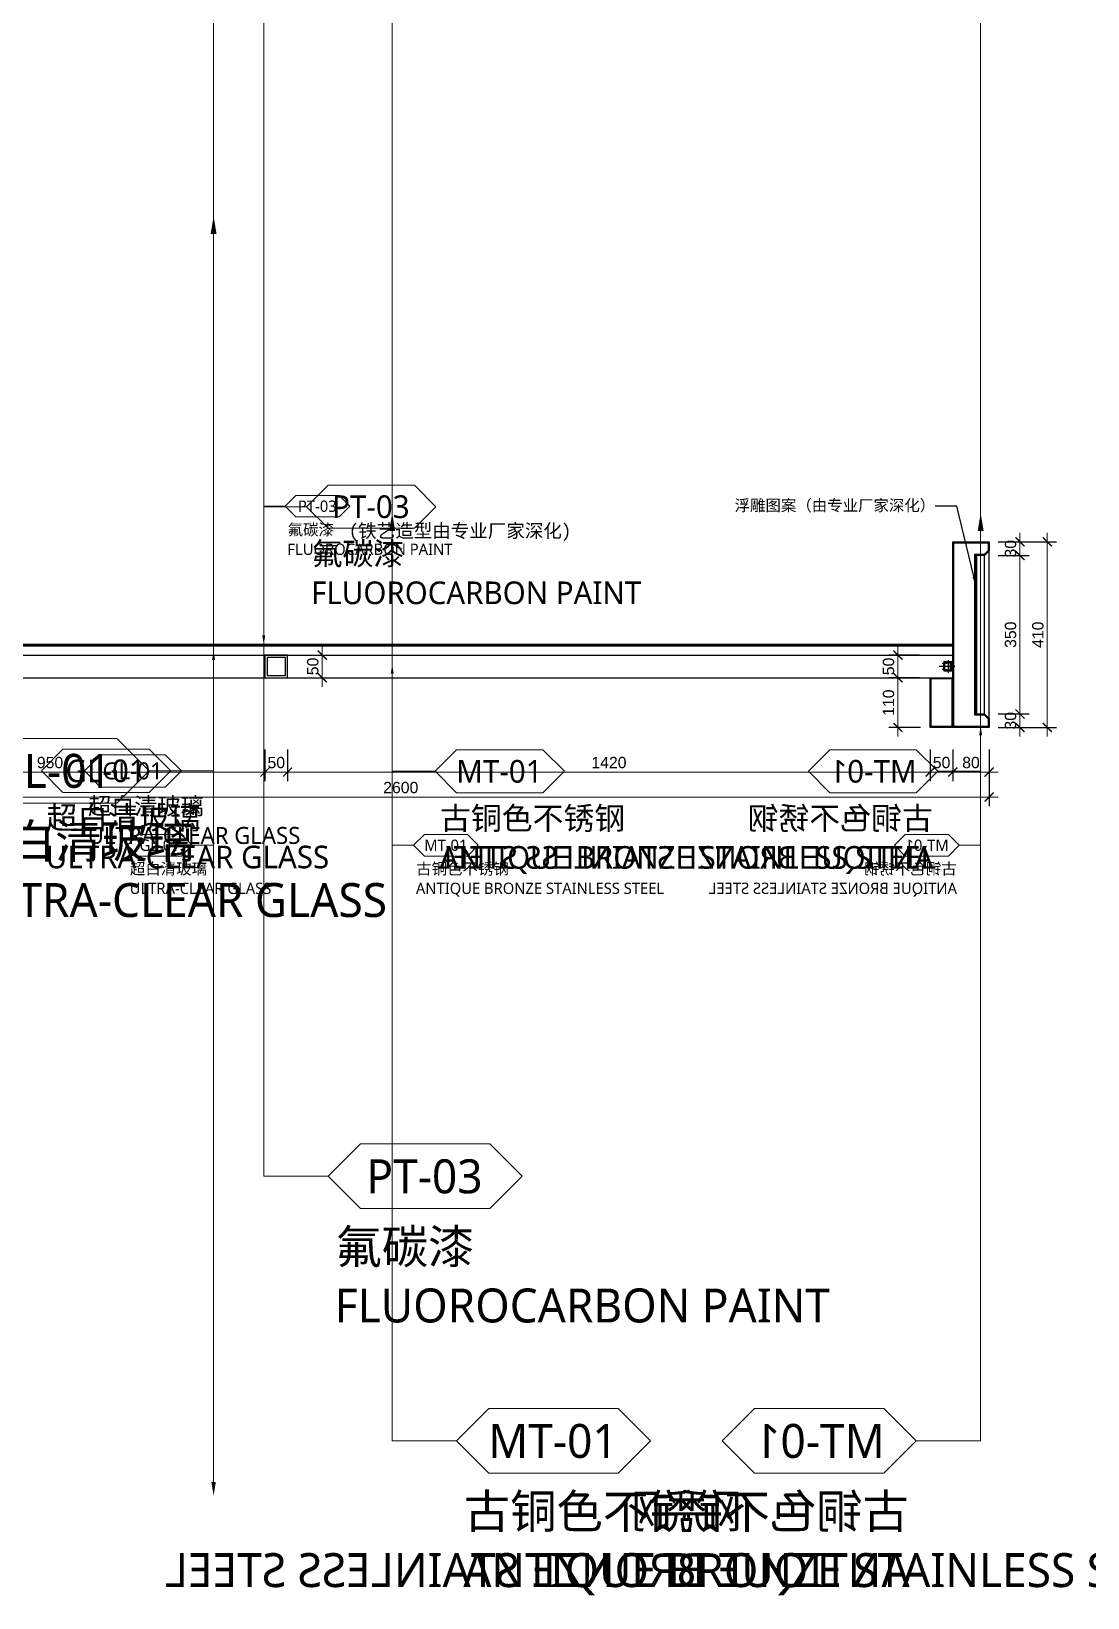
# Model space of a CAD drawing. Header units: millimetres. Extents: x 174511 to 265775, y -1918 to 26385.
# Drawn here: x 246930 to 249264, y 3436 to 6895 of the extents above; entities that cross this region are included whole.
import ezdxf
from ezdxf import colors
from ezdxf.entities.mleader import LeaderData, LeaderLine
from ezdxf.enums import TextEntityAlignment as Align
from ezdxf.math import Vec2, Vec3

# ---------------------------------------------------------------- set-up
doc = ezdxf.new("R2010")
doc.units = ezdxf.units.MM
doc.set_wipeout_variables(frame=1)
doc.linetypes.add('DASH', pattern=[0.35, 0.25, -0.1])
doc.layers.get('Defpoints').update_dxf_attribs({"color": 250})
for name, color, linetype, lineweight in [('_ACM-A-ANNO-DIMS', 2, 'Continuous', 13), ('_ACM-A-ANNO-DIMS @ 10', 2, 'Continuous', 13), ('_ACM-A-ANNO-DIMS @ 15', 2, 'Continuous', 13), ('_ACM-A-ANNO-DIMS @ 20', 2, 'Continuous', 13), ('_ACM-A-ANNO-DIMS @ 30', 2, 'Continuous', 13)]:
    doc.layers.add(name, color=color, linetype=linetype, lineweight=lineweight)
for name, color, linetype in [('I-DETL-LW01', 1, 'Continuous'), ('I-DETL-LW02', 2, 'Continuous'), ('WALL TYPE$0$G-ANNO-NOTE-CH', 7, 'Continuous')]:
    doc.layers.add(name, color=color, linetype=linetype)
doc.styles.add('Arial', font='ARIALUNI.ttf')
doc.styles.add('Arial_1', font='arial.ttf', dxfattribs={"height": 75})
doc.styles.add('MtXpl__1', font='simhei.ttf')
doc.styles.add('WALL TYPE$0$Aecom Chinese', font='Microsoft YaHei.ttf')
doc.dimstyles.new('Aec-Arch-M-注释性', dxfattribs={"dimscale": 2, "dimtxt": 2.5, "dimasz": 2, "dimexe": 2, "dimexo": 2, "dimgap": 0.8, "dimtad": 1, "dimdec": 0, "dimrnd": 5, "dimzin": 3, "dimdsep": 46, "dimtxsty": 'Arial', "dimblk": 'WALL TYPE$0$_ArchTick', "dimcen": 2.5, "dimdle": 2, "dimclrd": 256, "dimclrt": 256, "dimazin": 2, "dimtfac": 0.75, "dimtdec": 0, "dimtix": 1, "dimtmove": 2, "dimatfit": 2, "dimfxl": 5, "dimfxlon": 1, "dimtolj": 1, "dimtzin": 0, "dimlwd": -1, "dimarcsym": 0})

# ---------------------------------------------------------------- blocks, each defined once
blk = doc.blocks.new('天花LED灯带')
blk.add_wipeout([(0, -5), (10, -5), (10, 5), (0, 5)])
blk.add_hatch(color=8).paths.add_polyline_path([(1, -4), (3, -4), (3, 4), (1, 4)])
at = {"color": 8}
for p, q in [((-2, 0), (15, 0)), ((5, 7), (5, -7)), ((10, 3), (12, 3.4)), ((10, -3), (12, -3.4))]:
    blk.add_line(p, q, dxfattribs=at)
for points in [[(0, -5), (10, -5), (10, 5), (0, 5)], [(1, -4), (3, -4), (3, 4), (1, 4)]]:
    blk.add_lwpolyline(points, close=True)
blk.add_lwpolyline([(7.5, 4, -0.414214), (7.6, 3.9), (7.6, 3.7, 0.463455), (7.7, 3.6), (8.4, 3.7), (8.4, 3.9, -0.414214), (8.5, 4), (10, 4), (10, -4), (8.5, -4, -0.414214), (8.4, -3.9), (8.4, -3.7), (7.7, -3.6, 0.463455), (7.6, -3.7), (7.6, -3.9, -0.414214), (7.5, -4), (1, -4), (1, 4), (7.5, 4)], format="xyb")
blk.add_lwpolyline([(7, 3.1), (7, 3.9, -0.414214), (7.1, 4), (7.4, 4, -0.414214), (7.6, 3.8), (7.6, 3.7, 0.463455), (7.7, 3.6), (10, 4), (10, -4), (7.7, -3.6, 0.463455), (7.6, -3.7), (7.6, -3.8, -0.414214), (7.4, -4), (7.1, -4, -0.414214), (7, -3.9), (7, -3.1, -0.463455), (7.2, -2.9), (9.4, -3.3), (9.4, 3.3), (7.2, 2.9, -0.463455)], format="xyb", close=True)
blk = doc.blocks.new('WALL TYPE$0$_ArchTick')
at = {"color": 0, "linetype": 'ByBlock', "const_width": 0.15}
blk.add_lwpolyline([(-0.5, -0.5), (0.5, 0.5)], dxfattribs=at)
blk = doc.blocks.new('*D147')
at = {"layer": '_ACM-A-ANNO-DIMS', "color": 0, "lineweight": -2, "transparency": 16777216}
for p, q in [((248966.1, 5309.3), (248966.1, 5239.3)), ((249046.1, 5309.3), (249046.1, 5239.3))]:
    blk.add_line(p, q, dxfattribs=at)
at = {"layer": '_ACM-A-ANNO-DIMS', "transparency": 16777216}
blk.add_line((249066.1, 5259.3), (248946.1, 5259.3), dxfattribs=at)
at = {"layer": 'Defpoints', "color": 0, "transparency": 16777216}
for p in [(248966.1, 5357.5), (249046.1, 5357.5), (248966.1, 5259.3)]:
    blk.add_point(p, dxfattribs=at)
at = {"layer": '_ACM-A-ANNO-DIMS', "transparency": 16777216, "xscale": 20, "yscale": 20, "zscale": 20, "rotation": 180}
blk.add_blockref('WALL TYPE$0$_ArchTick', (248966.1, 5259.3), dxfattribs=at)
at = {"layer": '_ACM-A-ANNO-DIMS', "transparency": 16777216, "xscale": 20, "yscale": 20, "zscale": 20}
blk.add_blockref('WALL TYPE$0$_ArchTick', (249046.1, 5259.3), dxfattribs=at)
at = {"layer": '_ACM-A-ANNO-DIMS', "transparency": 16777216, "insert": (249006.1, 5280.1), "char_height": 25, "attachment_point": 5, "style": 'Arial'}
blk.add_mtext('\\A1;80', dxfattribs=at)
blk = doc.blocks.new('*D148')
at = {"layer": '_ACM-A-ANNO-DIMS', "color": 0, "lineweight": -2, "transparency": 16777216}
for p, q in [((248916.1, 5309.3), (248916.1, 5239.3)), ((248966.1, 5309.3), (248966.1, 5239.3))]:
    blk.add_line(p, q, dxfattribs=at)
at = {"layer": '_ACM-A-ANNO-DIMS', "transparency": 16777216}
for p, q in [((248916.1, 5259.3), (248896.1, 5259.3)), ((248966.1, 5259.3), (248916.1, 5259.3)), ((248966.1, 5259.3), (248986.1, 5259.3))]:
    blk.add_line(p, q, dxfattribs=at)
at = {"layer": 'Defpoints', "color": 0, "transparency": 16777216}
for p in [(248916.1, 5357.5), (248966.1, 5357.5), (248916.1, 5259.3)]:
    blk.add_point(p, dxfattribs=at)
at = {"layer": '_ACM-A-ANNO-DIMS', "transparency": 16777216, "xscale": 20, "yscale": 20, "zscale": 20}
blk.add_blockref('WALL TYPE$0$_ArchTick', (248916.1, 5259.3), dxfattribs=at)
at = {"layer": '_ACM-A-ANNO-DIMS', "transparency": 16777216, "xscale": 20, "yscale": 20, "zscale": 20, "rotation": 180}
blk.add_blockref('WALL TYPE$0$_ArchTick', (248966.1, 5259.3), dxfattribs=at)
at = {"layer": '_ACM-A-ANNO-DIMS', "transparency": 16777216, "insert": (248941.1, 5280.1), "char_height": 25, "attachment_point": 5, "style": 'Arial'}
blk.add_mtext('\\A1;50', dxfattribs=at)
blk = doc.blocks.new('*D149')
at = {"layer": '_ACM-A-ANNO-DIMS', "color": 0, "lineweight": -2, "transparency": 16777216}
for p, q in [((247496.1, 5309.3), (247496.1, 5239.3)), ((248916.1, 5309.3), (248916.1, 5239.3))]:
    blk.add_line(p, q, dxfattribs=at)
at = {"layer": '_ACM-A-ANNO-DIMS', "transparency": 16777216}
blk.add_line((248936.1, 5259.3), (247476.1, 5259.3), dxfattribs=at)
at = {"layer": 'Defpoints', "color": 0, "transparency": 16777216}
for p in [(247496.1, 5357.5), (248916.1, 5357.5), (247496.1, 5259.3)]:
    blk.add_point(p, dxfattribs=at)
at = {"layer": '_ACM-A-ANNO-DIMS', "transparency": 16777216, "xscale": 20, "yscale": 20, "zscale": 20, "rotation": 180}
blk.add_blockref('WALL TYPE$0$_ArchTick', (247496.1, 5259.3), dxfattribs=at)
at = {"layer": '_ACM-A-ANNO-DIMS', "transparency": 16777216, "xscale": 20, "yscale": 20, "zscale": 20}
blk.add_blockref('WALL TYPE$0$_ArchTick', (248916.1, 5259.3), dxfattribs=at)
at = {"layer": '_ACM-A-ANNO-DIMS', "transparency": 16777216, "insert": (248206.1, 5280.1), "char_height": 25, "attachment_point": 5, "style": 'Arial'}
blk.add_mtext('\\A1;1420', dxfattribs=at)
blk = doc.blocks.new('*D151')
at = {"layer": '_ACM-A-ANNO-DIMS', "color": 0, "lineweight": -2, "transparency": 16777216}
for p, q in [((247446.1, 5309.3), (247446.1, 5239.3)), ((247496.1, 5309.3), (247496.1, 5239.3))]:
    blk.add_line(p, q, dxfattribs=at)
at = {"layer": '_ACM-A-ANNO-DIMS', "transparency": 16777216}
for p, q in [((247446.1, 5259.3), (247426.1, 5259.3)), ((247496.1, 5259.3), (247446.1, 5259.3)), ((247496.1, 5259.3), (247516.1, 5259.3))]:
    blk.add_line(p, q, dxfattribs=at)
at = {"layer": 'Defpoints', "color": 0, "transparency": 16777216}
for p in [(247446.1, 5357.5), (247496.1, 5357.5), (247446.1, 5259.3)]:
    blk.add_point(p, dxfattribs=at)
at = {"layer": '_ACM-A-ANNO-DIMS', "transparency": 16777216, "xscale": 20, "yscale": 20, "zscale": 20}
blk.add_blockref('WALL TYPE$0$_ArchTick', (247446.1, 5259.3), dxfattribs=at)
at = {"layer": '_ACM-A-ANNO-DIMS', "transparency": 16777216, "xscale": 20, "yscale": 20, "zscale": 20, "rotation": 180}
blk.add_blockref('WALL TYPE$0$_ArchTick', (247496.1, 5259.3), dxfattribs=at)
at = {"layer": '_ACM-A-ANNO-DIMS', "transparency": 16777216, "insert": (247471.1, 5280.1), "char_height": 25, "attachment_point": 5, "style": 'Arial'}
blk.add_mtext('\\A1;50', dxfattribs=at)
blk = doc.blocks.new('*D152')
at = {"layer": '_ACM-A-ANNO-DIMS', "color": 0, "lineweight": -2, "transparency": 16777216}
for p, q in [((246496.1, 5309.3), (246496.1, 5239.3)), ((247446.1, 5309.3), (247446.1, 5239.3))]:
    blk.add_line(p, q, dxfattribs=at)
at = {"layer": '_ACM-A-ANNO-DIMS', "transparency": 16777216}
blk.add_line((247466.1, 5259.3), (246476.1, 5259.3), dxfattribs=at)
at = {"layer": 'Defpoints', "color": 0, "transparency": 16777216}
for p in [(246496.1, 5357.5), (247446.1, 5357.5), (246496.1, 5259.3)]:
    blk.add_point(p, dxfattribs=at)
at = {"layer": '_ACM-A-ANNO-DIMS', "transparency": 16777216, "xscale": 20, "yscale": 20, "zscale": 20, "rotation": 180}
blk.add_blockref('WALL TYPE$0$_ArchTick', (246496.1, 5259.3), dxfattribs=at)
at = {"layer": '_ACM-A-ANNO-DIMS', "transparency": 16777216, "xscale": 20, "yscale": 20, "zscale": 20}
blk.add_blockref('WALL TYPE$0$_ArchTick', (247446.1, 5259.3), dxfattribs=at)
at = {"layer": '_ACM-A-ANNO-DIMS', "transparency": 16777216, "insert": (246971.1, 5280.1), "char_height": 25, "attachment_point": 5, "style": 'Arial'}
blk.add_mtext('\\A1;950', dxfattribs=at)
blk = doc.blocks.new('*D153')
at = {"layer": '_ACM-A-ANNO-DIMS', "transparency": 16777216}
for p, q in [((249114.4, 5387.5), (249114.4, 5407.5)), ((249114.4, 5357.5), (249114.4, 5387.5)), ((249114.4, 5357.5), (249114.4, 5337.5))]:
    blk.add_line(p, q, dxfattribs=at)
at = {"layer": '_ACM-A-ANNO-DIMS', "color": 0, "lineweight": -2, "transparency": 16777216}
for p, q in [((249066.1, 5387.5), (249134.4, 5387.5)), ((249066.1, 5357.5), (249134.4, 5357.5))]:
    blk.add_line(p, q, dxfattribs=at)
at = {"layer": 'Defpoints', "color": 0, "transparency": 16777216}
for p in [(249046.1, 5387.5), (249114.4, 5387.5), (249046.1, 5357.5)]:
    blk.add_point(p, dxfattribs=at)
at = {"layer": '_ACM-A-ANNO-DIMS', "transparency": 16777216, "xscale": 20, "yscale": 20, "zscale": 20}
for p, rotation in [((249114.4, 5387.5), 270), ((249114.4, 5357.5), 90)]:
    blk.add_blockref('WALL TYPE$0$_ArchTick', p, dxfattribs=dict(at, rotation=rotation))
at = {"layer": '_ACM-A-ANNO-DIMS', "transparency": 16777216, "insert": (249093.6, 5372.5), "char_height": 25, "attachment_point": 5, "rotation": 90, "style": 'Arial'}
blk.add_mtext('\\A1;30', dxfattribs=at)
blk = doc.blocks.new('*D154')
at = {"layer": '_ACM-A-ANNO-DIMS', "transparency": 16777216}
for p, q in [((249114.4, 5767.5), (249114.4, 5787.5)), ((249114.4, 5737.5), (249114.4, 5767.5)), ((249114.4, 5737.5), (249114.4, 5717.5))]:
    blk.add_line(p, q, dxfattribs=at)
at = {"layer": '_ACM-A-ANNO-DIMS', "color": 0, "lineweight": -2, "transparency": 16777216}
for p, q in [((249066.1, 5767.5), (249134.4, 5767.5)), ((249066.1, 5737.5), (249134.4, 5737.5))]:
    blk.add_line(p, q, dxfattribs=at)
at = {"layer": 'Defpoints', "color": 0, "transparency": 16777216}
for p in [(249046.1, 5767.5), (249114.4, 5767.5), (249046.1, 5737.5)]:
    blk.add_point(p, dxfattribs=at)
at = {"layer": '_ACM-A-ANNO-DIMS', "transparency": 16777216, "xscale": 20, "yscale": 20, "zscale": 20}
for p, rotation in [((249114.4, 5767.5), 270), ((249114.4, 5737.5), 90)]:
    blk.add_blockref('WALL TYPE$0$_ArchTick', p, dxfattribs=dict(at, rotation=rotation))
at = {"layer": '_ACM-A-ANNO-DIMS', "transparency": 16777216, "insert": (249093.6, 5752.5), "char_height": 25, "attachment_point": 5, "rotation": 90, "style": 'Arial'}
blk.add_mtext('\\A1;30', dxfattribs=at)
blk = doc.blocks.new('*D155')
at = {"layer": '_ACM-A-ANNO-DIMS', "transparency": 16777216}
blk.add_line((249114.4, 5367.5), (249114.4, 5757.5), dxfattribs=at)
at = {"layer": '_ACM-A-ANNO-DIMS', "color": 0, "lineweight": -2, "transparency": 16777216}
for p, q in [((249066.1, 5737.5), (249134.4, 5737.5)), ((249066.1, 5387.5), (249134.4, 5387.5))]:
    blk.add_line(p, q, dxfattribs=at)
at = {"layer": 'Defpoints', "color": 0, "transparency": 16777216}
for p in [(249046.1, 5737.5), (249114.4, 5737.5), (249046.1, 5387.5)]:
    blk.add_point(p, dxfattribs=at)
at = {"layer": '_ACM-A-ANNO-DIMS', "transparency": 16777216, "xscale": 20, "yscale": 20, "zscale": 20}
for p, rotation in [((249114.4, 5737.5), 90), ((249114.4, 5387.5), 270)]:
    blk.add_blockref('WALL TYPE$0$_ArchTick', p, dxfattribs=dict(at, rotation=rotation))
at = {"layer": '_ACM-A-ANNO-DIMS', "transparency": 16777216, "insert": (249093.6, 5562.5), "char_height": 25, "attachment_point": 5, "rotation": 90, "style": 'Arial'}
blk.add_mtext('\\A1;350', dxfattribs=at)
blk = doc.blocks.new('*D156')
at = {"layer": '_ACM-A-ANNO-DIMS', "color": 0, "lineweight": -2, "transparency": 16777216}
for p, q in [((248892.2, 5467.5), (248824.7, 5467.5)), ((248894.7, 5357.5), (248824.7, 5357.5))]:
    blk.add_line(p, q, dxfattribs=at)
at = {"layer": '_ACM-A-ANNO-DIMS', "transparency": 16777216}
blk.add_line((248844.7, 5337.5), (248844.7, 5487.5), dxfattribs=at)
at = {"layer": 'Defpoints', "color": 0, "transparency": 16777216}
for p in [(248844.7, 5467.5), (248912.2, 5467.5), (248916.1, 5357.5)]:
    blk.add_point(p, dxfattribs=at)
at = {"layer": '_ACM-A-ANNO-DIMS', "transparency": 16777216, "xscale": 20, "yscale": 20, "zscale": 20}
for p, rotation in [((248844.7, 5467.5), 90), ((248844.7, 5357.5), 270)]:
    blk.add_blockref('WALL TYPE$0$_ArchTick', p, dxfattribs=dict(at, rotation=rotation))
at = {"layer": '_ACM-A-ANNO-DIMS', "transparency": 16777216, "insert": (248823.9, 5412.5), "char_height": 25, "attachment_point": 5, "rotation": 90, "style": 'Arial'}
blk.add_mtext('\\A1;110', dxfattribs=at)
blk = doc.blocks.new('*D157')
at = {"layer": '_ACM-A-ANNO-DIMS', "transparency": 16777216}
for p, q in [((248844.7, 5517.5), (248844.7, 5537.5)), ((248844.7, 5467.5), (248844.7, 5517.5)), ((248844.7, 5467.5), (248844.7, 5447.5))]:
    blk.add_line(p, q, dxfattribs=at)
at = {"layer": '_ACM-A-ANNO-DIMS', "color": 0, "lineweight": -2, "transparency": 16777216}
for p, q in [((248892.2, 5517.5), (248824.7, 5517.5)), ((248892.2, 5467.5), (248824.7, 5467.5))]:
    blk.add_line(p, q, dxfattribs=at)
at = {"layer": 'Defpoints', "color": 0, "transparency": 16777216}
for p in [(248844.7, 5517.5), (248912.2, 5517.5), (248912.2, 5467.5)]:
    blk.add_point(p, dxfattribs=at)
at = {"layer": '_ACM-A-ANNO-DIMS', "transparency": 16777216, "xscale": 20, "yscale": 20, "zscale": 20}
for p, rotation in [((248844.7, 5517.5), 270), ((248844.7, 5467.5), 90)]:
    blk.add_blockref('WALL TYPE$0$_ArchTick', p, dxfattribs=dict(at, rotation=rotation))
at = {"layer": '_ACM-A-ANNO-DIMS', "transparency": 16777216, "insert": (248823.9, 5492.5), "char_height": 25, "attachment_point": 5, "rotation": 90, "style": 'Arial'}
blk.add_mtext('\\A1;50', dxfattribs=at)
blk = doc.blocks.new('*D158')
at = {"layer": '_ACM-A-ANNO-DIMS', "transparency": 16777216}
for p, q in [((247572.5, 5517.5), (247572.5, 5537.5)), ((247572.5, 5467.5), (247572.5, 5517.5)), ((247572.5, 5467.5), (247572.5, 5447.5))]:
    blk.add_line(p, q, dxfattribs=at)
at = {"layer": '_ACM-A-ANNO-DIMS', "color": 0, "lineweight": -2, "transparency": 16777216}
for p, q in [((247522.5, 5517.5), (247592.5, 5517.5)), ((247522.5, 5467.5), (247592.5, 5467.5))]:
    blk.add_line(p, q, dxfattribs=at)
at = {"layer": 'Defpoints', "color": 0, "transparency": 16777216}
for p in [(247496.1, 5517.5, 0), (247572.5, 5517.5), (247496.1, 5467.5, 0)]:
    blk.add_point(p, dxfattribs=at)
at = {"layer": '_ACM-A-ANNO-DIMS', "transparency": 16777216, "xscale": 20, "yscale": 20, "zscale": 20}
for p, rotation in [((247572.5, 5517.5), 270), ((247572.5, 5467.5), 90)]:
    blk.add_blockref('WALL TYPE$0$_ArchTick', p, dxfattribs=dict(at, rotation=rotation))
at = {"layer": '_ACM-A-ANNO-DIMS', "transparency": 16777216, "insert": (247551.8, 5492.5), "char_height": 25, "attachment_point": 5, "rotation": 90, "style": 'Arial'}
blk.add_mtext('\\A1;50', dxfattribs=at)
blk = doc.blocks.new('WHA12202707')
at = {"transparency": 16777216}
for p, q in [((2.38, 2.38), (0, 0)), ((11.91, 2.38), (2.38, 2.38)), ((11.91, 2.38), (14.29, 0)), ((2.38, -2.38), (0, 0)), ((11.91, -2.38), (14.29, 0)), ((2.38, -2.38), (11.91, -2.38))]:
    blk.add_line(p, q, dxfattribs=at)
at = {"transparency": 16777216, "style": 'WALL TYPE$0$Aecom Chinese'}
blk.add_attdef('英文2', (0.49, -14.58), '', height=2.5, dxfattribs=at)
at = {"layer": 'WALL TYPE$0$G-ANNO-NOTE-CH', "transparency": 16777216, "style": 'WALL TYPE$0$Aecom Chinese'}
blk.add_attdef('编号', text='', height=2.5, dxfattribs=at).set_placement((7.1, 0), align=Align.MIDDLE)
for tag, p in [('中文', (0.54, -5.18)), ('英文', (0.49, -9.51))]:
    blk.add_attdef(tag, text='', height=2.5, dxfattribs=at).set_placement(p, align=Align.MIDDLE_LEFT)
blk = doc.blocks.new('*D159')
at = {"layer": '_ACM-A-ANNO-DIMS', "color": 0, "lineweight": -2, "transparency": 16777216}
for p, q in [((246446.1, 5254.1), (246446.1, 5184.1)), ((249046.1, 5254.1), (249046.1, 5184.1))]:
    blk.add_line(p, q, dxfattribs=at)
at = {"layer": '_ACM-A-ANNO-DIMS', "transparency": 16777216}
blk.add_line((249066.1, 5204.1), (246426.1, 5204.1), dxfattribs=at)
at = {"layer": 'Defpoints', "color": 0, "transparency": 16777216}
for p in [(246446.1, 5357.5), (249046.1, 5357.5), (246446.1, 5204.1)]:
    blk.add_point(p, dxfattribs=at)
at = {"layer": '_ACM-A-ANNO-DIMS', "transparency": 16777216, "xscale": 20, "yscale": 20, "zscale": 20, "rotation": 180}
blk.add_blockref('WALL TYPE$0$_ArchTick', (246446.1, 5204.1), dxfattribs=at)
at = {"layer": '_ACM-A-ANNO-DIMS', "transparency": 16777216, "xscale": 20, "yscale": 20, "zscale": 20}
blk.add_blockref('WALL TYPE$0$_ArchTick', (249046.1, 5204.1), dxfattribs=at)
at = {"layer": '_ACM-A-ANNO-DIMS', "transparency": 16777216, "insert": (247746.1, 5224.9), "char_height": 25, "attachment_point": 5, "style": 'Arial'}
blk.add_mtext('\\A1;2600', dxfattribs=at)
blk = doc.blocks.new('*D160')
at = {"layer": '_ACM-A-ANNO-DIMS', "transparency": 16777216}
blk.add_line((249174.8, 5337.5), (249174.8, 5787.5), dxfattribs=at)
at = {"layer": '_ACM-A-ANNO-DIMS', "color": 0, "lineweight": -2, "transparency": 16777216}
for p, q in [((249124.8, 5767.5), (249194.8, 5767.5)), ((249124.8, 5357.5), (249194.8, 5357.5))]:
    blk.add_line(p, q, dxfattribs=at)
at = {"layer": 'Defpoints', "color": 0, "transparency": 16777216}
for p in [(249046.1, 5767.5), (249174.8, 5767.5), (249046.1, 5357.5)]:
    blk.add_point(p, dxfattribs=at)
at = {"layer": '_ACM-A-ANNO-DIMS', "transparency": 16777216, "xscale": 20, "yscale": 20, "zscale": 20}
for p, rotation in [((249174.8, 5767.5), 90), ((249174.8, 5357.5), 270)]:
    blk.add_blockref('WALL TYPE$0$_ArchTick', p, dxfattribs=dict(at, rotation=rotation))
at = {"layer": '_ACM-A-ANNO-DIMS', "transparency": 16777216, "insert": (249154, 5562.5), "char_height": 25, "attachment_point": 5, "rotation": 90, "style": 'Arial'}
blk.add_mtext('\\A1;410', dxfattribs=at)
blk = doc.blocks.new('*U232')
at = {"layer": '_ACM-A-ANNO-DIMS @ 10'}
ml = blk.add_multileader_block('Standard', dxfattribs=at)
ml.set_content('WHA12202707', color=256, scale=10)
ml.set_attribute('编号', 'MT-01', width=0)
ml.set_attribute('中文', '古铜色不锈钢', width=0)
ml.set_attribute('英文', 'ANTIQUE BRONZE STAINLESS STEEL', width=0)
ml.set_attribute('英文2', '', width=0)
ml.set_leader_properties(color=2)
ml.build(insert=Vec2(0, 0))
ml.multileader.update_dxf_attribs({"text_right_attachment_type": 6, "dogleg_length": 0.36, "arrow_head_size": 20, "scale": 10})
ctx = ml.context
ctx.base_point, ctx.scale, ctx.char_height, ctx.arrow_head_size, ctx.landing_gap_size, ctx.plane_origin = Vec3(247774.6, 5097.6), 10, 750, 20, 0.9, Vec3(250335.8, -352.7)
ctx.right_attachment = 6
notes = []
notes.append((ctx, [(0, (1, 1, 0), (247727.2, 5097.6), (1, 0), 47.4, [(1, [(247727.2, 5496.8)], 0, [])])]))
ctx.block.insert = Vec3(247774.6, 5097.6)
at = {"layer": '_ACM-A-ANNO-DIMS @ 20'}
ml = blk.add_multileader_block('Standard', dxfattribs=at)
ml.set_content('WHA12202707', color=256, scale=20)
ml.set_attribute('编号', 'MT-01', width=0)
ml.set_attribute('中文', '古铜色不锈钢', width=0)
ml.set_attribute('英文', 'ANTIQUE BRONZE STAINLESS STEEL', width=0)
ml.set_attribute('英文2', '', width=0)
ml.set_leader_properties(color=2)
ml.build(insert=Vec2(0, 0))
ml.multileader.update_dxf_attribs({"text_right_attachment_type": 6, "dogleg_length": 0.36, "arrow_head_size": 40, "scale": 20})
ctx = ml.context
ctx.base_point, ctx.scale, ctx.char_height, ctx.arrow_head_size, ctx.landing_gap_size, ctx.plane_origin = Vec3(247822, 5260.9), 20, 1500, 40, 1.8, Vec3(250335.8, -352.7)
ctx.right_attachment = 6
notes.append((ctx, [(0, (1, 1, 0), (247727.2, 5260.9), (1, 0), 94.8, [(1, [(247727.2, 5831.6)], 0, [])])]))
ctx.block.insert = Vec3(247822, 5260.9)
at = {"layer": '_ACM-A-ANNO-DIMS @ 30'}
ml = blk.add_multileader_block('Standard', dxfattribs=at)
ml.set_content('WHA12202707', color=256, scale=30)
ml.set_attribute('编号', 'MT-01', width=0)
ml.set_attribute('中文', '古铜色不锈钢', width=0)
ml.set_attribute('英文', 'ANTIQUE BRONZE STAINLESS STEEL', width=0)
ml.set_attribute('英文2', '', width=0)
ml.set_leader_properties(color=2)
ml.build(insert=Vec2(0, 0))
ml.multileader.update_dxf_attribs({"text_right_attachment_type": 6, "dogleg_length": 0.36, "arrow_head_size": 60, "scale": 30})
ctx = ml.context
ctx.base_point, ctx.scale, ctx.char_height, ctx.arrow_head_size, ctx.landing_gap_size, ctx.plane_origin = Vec3(247869.4, 3782.1), 30, 2250, 60, 2.7, Vec3(250335.8, -352.7)
ctx.right_attachment = 6
notes.append((ctx, [(0, (1, 1, 0), (247727.2, 3782.1), (1, 0), 142.2, [(1, [(247727.2, 9508.8)], 0, [])])]))
ctx.block.insert = Vec3(247869.4, 3782.1)
for ctx, leaders in notes:
    for number, flags, end, landing, length, lines in leaders:
        leader = LeaderData()
        leader.index, (leader.has_last_leader_line, leader.has_dogleg_vector, leader.attachment_direction) = number, flags
        leader.last_leader_point, leader.dogleg_vector, leader.dogleg_length = Vec3(end), Vec3(landing), length
        for number, points, colour, breaks in lines:
            line = LeaderLine()
            line.index, line.vertices, line.color, line.breaks = number, Vec3.list(points), colors.encode_raw_color(colour), breaks
            leader.lines.append(line)
        ctx.leaders.append(leader)
blk = doc.blocks.new('*U233')
at = {"layer": '_ACM-A-ANNO-DIMS @ 10'}
ml = blk.add_multileader_block('Standard', dxfattribs=at)
ml.set_content('WHA12202707', color=256, scale=10)
ml.set_attribute('编号', 'GL-01', width=0)
ml.set_attribute('中文', '超白清玻璃', width=0)
ml.set_attribute('英文', 'ULTRA-CLEAR GLASS', width=0)
ml.set_attribute('英文2', '', width=0)
ml.set_leader_properties(color=2)
ml.build(insert=Vec2(0, 0))
ml.multileader.update_dxf_attribs({"text_right_attachment_type": 6, "dogleg_length": 0.36, "arrow_head_size": 20, "scale": 10})
ctx = ml.context
ctx.base_point, ctx.scale, ctx.char_height, ctx.arrow_head_size, ctx.landing_gap_size, ctx.plane_origin = Vec3(247142.2, 5097.6), 10, 750, 20, 0.9, Vec3(249169.9, 3888.7)
ctx.right_attachment = 6
notes = []
notes.append((ctx, [(0, (1, 1, 0), (247332.5, 5097.6), (-1, 0), 47.4, [(0, [(247332.5, 5527)], 0, [])])]))
ctx.block.insert = Vec3(247142.2, 5097.6)
at = {"layer": '_ACM-A-ANNO-DIMS @ 15'}
ml = blk.add_multileader_block('Standard', dxfattribs=at)
ml.set_content('WHA12202707', color=256, scale=15)
ml.set_attribute('编号', 'GL-01', width=0)
ml.set_attribute('中文', '超白清玻璃', width=0)
ml.set_attribute('英文', 'ULTRA-CLEAR GLASS', width=0)
ml.set_attribute('英文2', '', width=0)
ml.set_leader_properties(color=2)
ml.build(insert=Vec2(0, 0))
ml.multileader.update_dxf_attribs({"text_right_attachment_type": 6, "dogleg_length": 0.36, "arrow_head_size": 30, "scale": 15})
ctx = ml.context
ctx.base_point, ctx.scale, ctx.char_height, ctx.arrow_head_size, ctx.landing_gap_size, ctx.plane_origin = Vec3(247047.1, 5261.9), 15, 1125, 30, 1.35, Vec3(249169.9, 3888.7)
ctx.right_attachment = 6
notes.append((ctx, [(0, (1, 1, 0), (247332.5, 5261.9), (-1, 0), 71.1, [(0, [(247332.5, 3661.1)], 0, [])])]))
ctx.block.insert = Vec3(247047.1, 5261.9)
at = {"layer": '_ACM-A-ANNO-DIMS @ 20'}
ml = blk.add_multileader_block('Standard', dxfattribs=at)
ml.set_content('WHA12202707', color=256, scale=20)
ml.set_attribute('编号', 'GL-01', width=0)
ml.set_attribute('中文', '超白清玻璃', width=0)
ml.set_attribute('英文', 'ULTRA-CLEAR GLASS', width=0)
ml.set_attribute('英文2', '', width=0)
ml.set_leader_properties(color=2)
ml.build(insert=Vec2(0, 0))
ml.multileader.update_dxf_attribs({"text_right_attachment_type": 6, "dogleg_length": 0.36, "arrow_head_size": 40, "scale": 20})
ctx = ml.context
ctx.base_point, ctx.scale, ctx.char_height, ctx.arrow_head_size, ctx.landing_gap_size, ctx.plane_origin = Vec3(246951.9, 5261.9), 20, 1500, 40, 1.8, Vec3(249169.9, 3888.7)
ctx.right_attachment = 6
notes.append((ctx, [(0, (1, 1, 0), (247332.5, 5261.9), (-1, 0), 94.8, [(0, [(247332.5, 6487.5)], 0, [])])]))
ctx.block.insert = Vec3(246951.9, 5261.9)
at = {"layer": '_ACM-A-ANNO-DIMS @ 30'}
ml = blk.add_multileader_block('Standard', dxfattribs=at)
ml.set_content('WHA12202707', color=256, scale=30)
ml.set_attribute('编号', 'GL-01', width=0)
ml.set_attribute('中文', '超白清玻璃', width=0)
ml.set_attribute('英文', 'ULTRA-CLEAR GLASS', width=0)
ml.set_attribute('英文2', '', width=0)
ml.set_leader_properties(color=2)
ml.build(insert=Vec2(0, 0))
ml.multileader.update_dxf_attribs({"text_right_attachment_type": 6, "dogleg_length": 0.36, "arrow_head_size": 60, "scale": 30})
ctx = ml.context
ctx.base_point, ctx.scale, ctx.char_height, ctx.arrow_head_size, ctx.landing_gap_size, ctx.plane_origin = Vec3(246761.7, 5261.9), 30, 2250, 60, 2.7, Vec3(249169.9, 3888.7)
ctx.right_attachment = 6
notes.append((ctx, [(0, (1, 1, 0), (247332.5, 5261.9), (-1, 0), 142.2, [(0, [(247332.5, 8400.5)], 0, [])])]))
ctx.block.insert = Vec3(246761.7, 5261.9)
for ctx, leaders in notes:
    for number, flags, end, landing, length, lines in leaders:
        leader = LeaderData()
        leader.index, (leader.has_last_leader_line, leader.has_dogleg_vector, leader.attachment_direction) = number, flags
        leader.last_leader_point, leader.dogleg_vector, leader.dogleg_length = Vec3(end), Vec3(landing), length
        for number, points, colour, breaks in lines:
            line = LeaderLine()
            line.index, line.vertices, line.color, line.breaks = number, Vec3.list(points), colors.encode_raw_color(colour), breaks
            leader.lines.append(line)
        ctx.leaders.append(leader)
blk = doc.blocks.new('*U234')
at = {"layer": '_ACM-A-ANNO-DIMS @ 10'}
ml = blk.add_multileader_block('Standard', dxfattribs=at)
ml.set_content('WHA12202707', color=256, scale=-10)
ml.set_attribute('编号', 'MT-01', width=0)
ml.set_attribute('中文', '古铜色不锈钢', width=0)
ml.set_attribute('英文', 'ANTIQUE BRONZE STAINLESS STEEL', width=0)
ml.set_attribute('英文2', '', width=0)
ml.set_leader_properties(color=2)
ml.build(insert=Vec2(0, 0))
ml.multileader.update_dxf_attribs({"text_right_attachment_type": 6, "dogleg_length": 0.36, "arrow_head_size": 20, "scale": 10})
ctx = ml.context
ctx.base_point, ctx.scale, ctx.char_height, ctx.arrow_head_size, ctx.landing_gap_size, ctx.plane_origin = Vec3(248837.2, 5097.6), 10, 750, 20, 0.9, Vec3(246418.9, -352.7)
ctx.right_attachment, ctx.text_align_type = 6, 2
notes = []
notes.append((ctx, [(0, (1, 1, 0), (249027.5, 5097.6), (-1, 0), 47.4, [(1, [(249027.5, 5360.4)], 0, [])])]))
ctx.block.insert, ctx.block.scale = Vec3(248980.1, 5097.6), Vec3(-10, 10, 10)
at = {"layer": '_ACM-A-ANNO-DIMS @ 20'}
ml = blk.add_multileader_block('Standard', dxfattribs=at)
ml.set_content('WHA12202707', color=256, scale=-20)
ml.set_attribute('编号', 'MT-01', width=0)
ml.set_attribute('中文', '古铜色不锈钢', width=0)
ml.set_attribute('英文', 'ANTIQUE BRONZE STAINLESS STEEL', width=0)
ml.set_attribute('英文2', '', width=0)
ml.set_leader_properties(color=2)
ml.build(insert=Vec2(0, 0))
ml.multileader.update_dxf_attribs({"text_right_attachment_type": 6, "dogleg_length": 0.36, "arrow_head_size": 40, "scale": 20})
ctx = ml.context
ctx.base_point, ctx.scale, ctx.char_height, ctx.arrow_head_size, ctx.landing_gap_size, ctx.plane_origin = Vec3(248647, 5260.9), 20, 1500, 40, 1.8, Vec3(246418.9, -352.7)
ctx.right_attachment, ctx.text_align_type = 6, 2
notes.append((ctx, [(0, (1, 1, 0), (249027.5, 5260.9), (-1, 0), 94.8, [(1, [(249027.5, 5831.6)], 0, [])])]))
ctx.block.insert, ctx.block.scale = Vec3(248932.7, 5260.9), Vec3(-20, 20, 20)
at = {"layer": '_ACM-A-ANNO-DIMS @ 30'}
ml = blk.add_multileader_block('Standard', dxfattribs=at)
ml.set_content('WHA12202707', color=256, scale=-30)
ml.set_attribute('编号', 'MT-01', width=0)
ml.set_attribute('中文', '古铜色不锈钢', width=0)
ml.set_attribute('英文', 'ANTIQUE BRONZE STAINLESS STEEL', width=0)
ml.set_attribute('英文2', '', width=0)
ml.set_leader_properties(color=2)
ml.build(insert=Vec2(0, 0))
ml.multileader.update_dxf_attribs({"text_right_attachment_type": 6, "dogleg_length": 0.36, "arrow_head_size": 60, "scale": 30})
ctx = ml.context
ctx.base_point, ctx.scale, ctx.char_height, ctx.arrow_head_size, ctx.landing_gap_size, ctx.plane_origin = Vec3(248456.7, 3782.1), 30, 2250, 60, 2.7, Vec3(246418.9, -352.7)
ctx.right_attachment, ctx.text_align_type = 6, 2
notes.append((ctx, [(0, (1, 1, 0), (249027.5, 3782.1), (-1, 0), 142.2, [(1, [(249027.5, 9508.8)], 0, [])])]))
ctx.block.insert, ctx.block.scale = Vec3(248885.3, 3782.1), Vec3(-30, 30, 30)
for ctx, leaders in notes:
    for number, flags, end, landing, length, lines in leaders:
        leader = LeaderData()
        leader.index, (leader.has_last_leader_line, leader.has_dogleg_vector, leader.attachment_direction) = number, flags
        leader.last_leader_point, leader.dogleg_vector, leader.dogleg_length = Vec3(end), Vec3(landing), length
        for number, points, colour, breaks in lines:
            line = LeaderLine()
            line.index, line.vertices, line.color, line.breaks = number, Vec3.list(points), colors.encode_raw_color(colour), breaks
            leader.lines.append(line)
        ctx.leaders.append(leader)
blk = doc.blocks.new('*U235')
at = {"layer": '_ACM-A-ANNO-DIMS @ 10'}
ml = blk.add_multileader_block('Standard', dxfattribs=at)
ml.set_content('WHA12202707', color=256, scale=10)
ml.set_attribute('编号', 'PT-03', width=0)
ml.set_attribute('中文', '氟碳漆', width=0)
ml.set_attribute('英文', 'FLUOROCARBON PAINT', width=0)
ml.set_attribute('英文2', '', width=0)
ml.set_leader_properties(color=2)
ml.build(insert=Vec2(0, 0))
ml.multileader.update_dxf_attribs({"text_right_attachment_type": 6, "dogleg_length": 0.36, "arrow_head_size": 20, "scale": 10})
ctx = ml.context
ctx.base_point, ctx.scale, ctx.char_height, ctx.arrow_head_size, ctx.landing_gap_size, ctx.plane_origin = Vec3(247490.7, 5846.4), 10, 750, 20, 0.9, Vec3(250051.9, 231.7)
ctx.right_attachment = 6
notes = []
notes.append((ctx, [(0, (1, 1, 0), (247443.3, 5846.4), (1, 0), 47.4, [(2, [(247443.3, 5540.9)], 0, [])])]))
ctx.block.insert = Vec3(247490.7, 5846.4)
at = {"layer": '_ACM-A-ANNO-DIMS @ 20'}
ml = blk.add_multileader_block('Standard', dxfattribs=at)
ml.set_content('WHA12202707', color=256, scale=20)
ml.set_attribute('编号', 'PT-03', width=0)
ml.set_attribute('中文', '氟碳漆', width=0)
ml.set_attribute('英文', 'FLUOROCARBON PAINT', width=0)
ml.set_attribute('英文2', '', width=0)
ml.set_leader_properties(color=2)
ml.build(insert=Vec2(0, 0))
ml.multileader.update_dxf_attribs({"text_right_attachment_type": 6, "dogleg_length": 0.36, "arrow_head_size": 40, "scale": 20})
ctx = ml.context
ctx.base_point, ctx.scale, ctx.char_height, ctx.arrow_head_size, ctx.landing_gap_size, ctx.plane_origin = Vec3(247538.1, 5845.3), 20, 1500, 40, 1.8, Vec3(250051.9, 231.7)
ctx.right_attachment = 6
notes.append((ctx, [(0, (1, 1, 0), (247443.3, 5845.3), (1, 0), 94.8, [(2, [(247443.3, 8817.2)], 0, [])])]))
ctx.block.insert = Vec3(247538.1, 5845.3)
at = {"layer": '_ACM-A-ANNO-DIMS @ 30'}
ml = blk.add_multileader_block('Standard', dxfattribs=at)
ml.set_content('WHA12202707', color=256, scale=30)
ml.set_attribute('编号', 'PT-03', width=0)
ml.set_attribute('中文', '氟碳漆', width=0)
ml.set_attribute('英文', 'FLUOROCARBON PAINT', width=0)
ml.set_attribute('英文2', '', width=0)
ml.set_leader_properties(color=2)
ml.build(insert=Vec2(0, 0))
ml.multileader.update_dxf_attribs({"text_right_attachment_type": 6, "dogleg_length": 0.36, "arrow_head_size": 60, "scale": 30})
ctx = ml.context
ctx.base_point, ctx.scale, ctx.char_height, ctx.arrow_head_size, ctx.landing_gap_size, ctx.plane_origin = Vec3(247585.5, 4366.5), 30, 2250, 60, 2.7, Vec3(250051.9, 231.7)
ctx.right_attachment = 6
notes.append((ctx, [(0, (1, 1, 0), (247443.3, 4366.5), (1, 0), 142.2, [(2, [(247443.3, 8817.2)], 0, [])])]))
ctx.block.insert = Vec3(247585.5, 4366.5)
for ctx, leaders in notes:
    for number, flags, end, landing, length, lines in leaders:
        leader = LeaderData()
        leader.index, (leader.has_last_leader_line, leader.has_dogleg_vector, leader.attachment_direction) = number, flags
        leader.last_leader_point, leader.dogleg_vector, leader.dogleg_length = Vec3(end), Vec3(landing), length
        for number, points, colour, breaks in lines:
            line = LeaderLine()
            line.index, line.vertices, line.color, line.breaks = number, Vec3.list(points), colors.encode_raw_color(colour), breaks
            leader.lines.append(line)
        ctx.leaders.append(leader)

msp = doc.modelspace()

# ---------------------------------------------------------------- linework, layer by layer
at = {"layer": '_ACM-A-ANNO-DIMS', "color": 8}
msp.add_lwpolyline([(249016.1, 5737.5), (249019.1, 5737.5), (249019.1, 5387.5), (249016.1, 5387.5)], close=True, dxfattribs=at)
at = {"layer": 'I-DETL-LW01'}
for points in [[(249046.1, 5377.5), (249046.1, 5747.5)], [(249036.1, 5387.5), (249036.1, 5737.5)]]:
    msp.add_lwpolyline(points, dxfattribs=at)
at = {"layer": 'I-DETL-LW01', "color": 8, "linetype": 'DASH', "ltscale": 120, "const_width": 5, "elevation": 0}
msp.add_lwpolyline([(248966.1, 5540), (246496.1, 5540)], dxfattribs=at)
at = {"layer": 'I-DETL-LW01', "elevation": 0}
for points in [[(247446.1, 5467.5), (247496.1, 5467.5), (247496.1, 5517.5), (247446.1, 5517.5)], [(247451.1, 5472.5), (247491.1, 5472.5), (247491.1, 5512.5), (247451.1, 5512.5)]]:
    msp.add_lwpolyline(points, close=True, dxfattribs=at)
at = {"layer": 'I-DETL-LW01', "color": 8, "elevation": 0}
msp.add_lwpolyline([(246496.1, 5467.5), (248916.1, 5467.5)], dxfattribs=at)
at = {"layer": 'I-DETL-LW02'}
msp.add_lwpolyline([(249046.1, 5357.5), (248966.1, 5357.5), (248966.1, 5767.5), (249046.1, 5767.5), (249046.1, 5747.5), (249036.1, 5737.5), (249016.1, 5737.5), (249016.1, 5387.5), (249036.1, 5387.5), (249046.1, 5377.5), (249046.1, 5357.5)], dxfattribs=at)
msp.add_lwpolyline([(249044.1, 5359.5), (248968.1, 5359.5), (248968.1, 5765.5), (249044.1, 5765.5), (249044.1, 5748.4), (249035.2, 5739.5), (249014.1, 5739.5), (249014.1, 5385.5), (249035.2, 5385.5), (249044.1, 5376.7)], close=True, dxfattribs=at)
at = {"layer": 'I-DETL-LW02', "elevation": 0}
for points in [[(248964.1, 5537.5), (246498.1, 5537.5), (246496.1, 5535.5), (246496.1, 5519.5), (246498.1, 5517.5), (248964.1, 5517.5), (248966.1, 5519.5), (248966.1, 5535.5)], [(248916.1, 5467.5), (248966.1, 5467.5), (248966.1, 5357.5), (248916.1, 5357.5)], [(248918.1, 5465.5), (248964.1, 5465.5), (248964.1, 5359.5), (248918.1, 5359.5)]]:
    msp.add_lwpolyline(points, close=True, dxfattribs=at)

# ---------------------------------------------------------------- block references
at = {"layer": '_ACM-A-ANNO-DIMS'}
for name in ['*U235', '*U233']:
    msp.add_blockref(name, (0, 0), dxfattribs=at)

# ---------------------------------------------------------------- texts
at = {"style": 'MtXpl__1'}
msp.add_text('(铁艺造型由专业厂家深化)', height=30, dxfattribs=at).set_placement((247631.6, 5777))

# ---------------------------------------------------------------- dimensions: what is measured, and where the dimension line sits
at = {"layer": '_ACM-A-ANNO-DIMS @ 10'}
for base, p1, p2, picture, middle in [((249114.4, 5767.5), (249046.1, 5737.5), (249046.1, 5767.5), '*D154', (249093.6, 5752.5)), ((249174.8, 5767.5), (249046.1, 5357.5), (249046.1, 5767.5), '*D160', (249154, 5562.5)), ((249114.4, 5737.5), (249046.1, 5387.5), (249046.1, 5737.5), '*D155', (249093.6, 5562.5)), ((247572.5, 5517.5), (247496.1, 5467.5, 0), (247496.1, 5517.5, 0), '*D158', (247551.8, 5492.5)), ((248844.7, 5517.5), (248912.2, 5467.5), (248912.2, 5517.5), '*D157', (248823.9, 5492.5)), ((248844.7, 5467.5), (248916.1, 5357.5), (248912.2, 5467.5), '*D156', (248823.9, 5412.5)), ((249114.4, 5387.5), (249046.1, 5357.5), (249046.1, 5387.5), '*D153', (249093.6, 5372.5))]:
    dim = msp.add_linear_dim(base=base, p1=p1, p2=p2, angle=90, dimstyle='Aec-Arch-M-注释性', override={"dimscale": 10, "dimzin": 8, "dimtix": 1, "dimtofl": 1, "dimtmove": 2, "dimatfit": 2}, dxfattribs=at)
    dim.commit()
    dim.dimension.update_dxf_attribs({"geometry": picture, "text_midpoint": middle})
for base, p1, p2, picture, middle in [((246446.1, 5204.1), (249046.1, 5357.5), (246446.1, 5357.5), '*D159', (247746.1, 5224.9)), ((246496.1, 5259.3), (247446.1, 5357.5), (246496.1, 5357.5), '*D152', (246971.1, 5280.1)), ((247446.1, 5259.3), (247496.1, 5357.5), (247446.1, 5357.5), '*D151', (247471.1, 5280.1)), ((247496.1, 5259.3), (248916.1, 5357.5), (247496.1, 5357.5), '*D149', (248206.1, 5280.1)), ((248916.1, 5259.3), (248966.1, 5357.5), (248916.1, 5357.5), '*D148', (248941.1, 5280.1)), ((248966.1, 5259.3), (249046.1, 5357.5), (248966.1, 5357.5), '*D147', (249006.1, 5280.1))]:
    dim = msp.add_linear_dim(base=base, p1=p1, p2=p2, dimstyle='Aec-Arch-M-注释性', override={"dimscale": 10, "dimzin": 8, "dimtix": 1, "dimtofl": 1, "dimtmove": 2, "dimatfit": 2}, dxfattribs=at)
    dim.commit()
    dim.dimension.update_dxf_attribs({"geometry": picture, "text_midpoint": middle})

# ---------------------------------------------------------------- leaders
ml = msp.add_multileader_mtext('Standard', dxfattribs=at)
ml.set_content('{\\fSimSun|b1|i0|c134|p2;\\C0;浮雕图案（由专业厂家深化）}', color=256, style='Arial_1')
ml.set_leader_properties(color=2)
ml.build(insert=Vec2(0, 0))
ml.multileader.update_dxf_attribs({"dogleg_length": 4.74, "arrow_head_size": 20, "scale": 10})
ctx = ml.context
ctx.base_point, ctx.scale, ctx.char_height, ctx.arrow_head_size, ctx.landing_gap_size, ctx.plane_origin = Vec3(248489.3, 5846.4), 10, 25, 20, 0.03, Vec3(249303, 7643)
ctx.text_align_type = 2
notes = []
notes.append((ctx, [(0, (1, 1, 0), (248974.6, 5846.4), (-1, 0), 47.4, [(0, [(249017.2, 5671.4)], 0, [])])]))
ctx.mtext.insert, ctx.mtext.alignment, ctx.mtext.flow_direction = Vec3(248927.1, 5860.6), 3, 5
for ctx, leaders in notes:
    for number, flags, end, landing, length, lines in leaders:
        leader = LeaderData()
        leader.index, (leader.has_last_leader_line, leader.has_dogleg_vector, leader.attachment_direction) = number, flags
        leader.last_leader_point, leader.dogleg_vector, leader.dogleg_length = Vec3(end), Vec3(landing), length
        for number, points, colour, breaks in lines:
            line = LeaderLine()
            line.index, line.vertices, line.color, line.breaks = number, Vec3.list(points), colors.encode_raw_color(colour), breaks
            leader.lines.append(line)
        ctx.leaders.append(leader)

# ---------------------------------------------------------------- next in the draw order: block references
at = {"layer": 'I-DETL-LW01', "xscale": 2, "yscale": 2, "zscale": 2, "rotation": 180}
msp.add_blockref('天花LED灯带', (248966.1, 5492.5), dxfattribs=at)

# ---------------------------------------------------------------- next in the draw order: block references
at = {"layer": '_ACM-A-ANNO-DIMS'}
for name in ['*U234', '*U232']:
    msp.add_blockref(name, (0, 0), dxfattribs=at)

doc.saveas('drawing.dxf')
